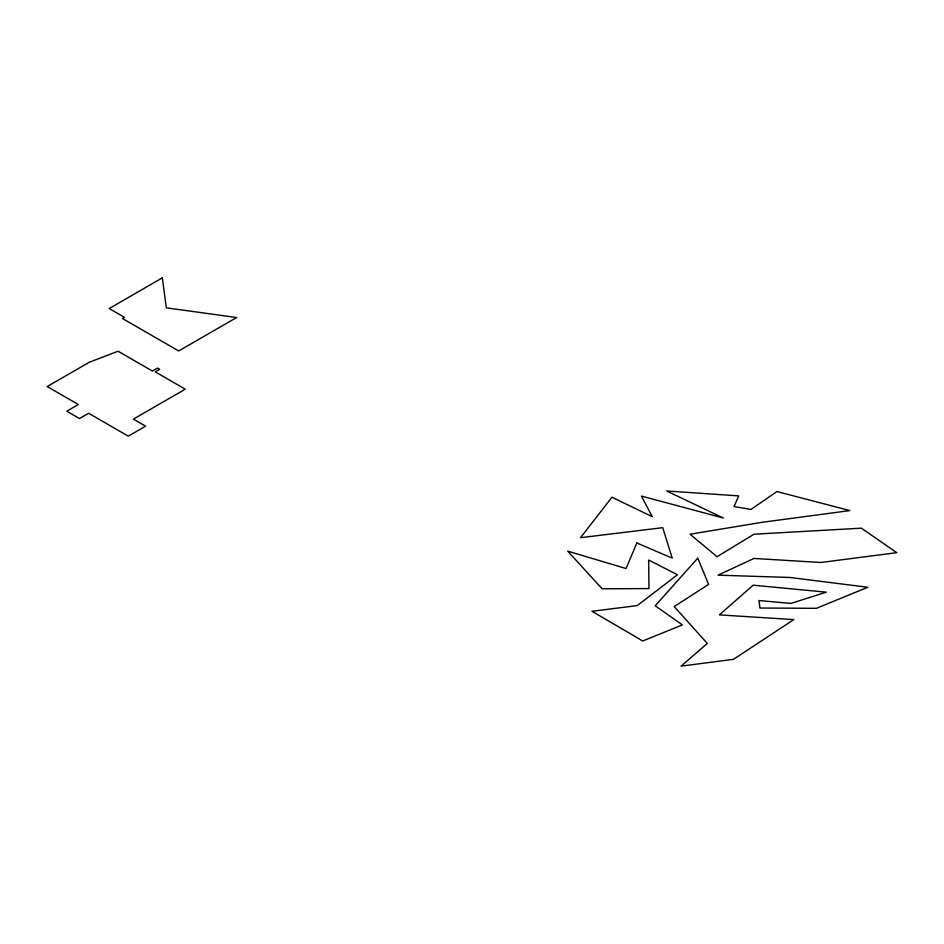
<?xml version="1.0" encoding="UTF-8"?>
<svg xmlns="http://www.w3.org/2000/svg" width="944" height="944" viewBox="0 0 944 944"><rect width="100%" height="100%" fill="white"/><g stroke="black" fill="none" stroke-linecap="round" stroke-linejoin="round"><path stroke-width="1.42" d="M636.858 542.989L626.037 568.536L567.722 551.131L602.119 588.773L648.976 588.584L648.646 560.016L677.473 574.778L637.176 605.611L591.971 611.275L642.746 640.976L682.394 624.904L655.195 605.8L697.793 558.128L708.602 584.419L674.205 606.555L707.292 643.442L681.084 666.134L733.5 659.325L793.786 619.606L719.422 614.874L753.159 585.174L826.224 592.171L790.93 603.417L758.976 600.537L759.967 608.03L816.407 608.314L867.831 587.274L789.939 577.468L718.03 575.167L753.985 558.447L820.891 562.482L896.8 552.677L861.341 528.168L753.985 534.221L717.027 556.712L690.064 534.221L761.466 522.398L849.86 510.586L776.947 491.553L750.987 509.43L734.007 506.55L738.751 495.895L666.665 490.974L723.352 518.02L641.436 496.084L652.257 516.698L611.948 497.217L580.501 537.702L662.735 527.672L672.234 558.128L636.858 542.989M162.333 277.866L109.209 308.535L124.502 317.361L122.496 318.517L178.711 350.967L236.637 317.526L166.333 307.838L162.333 277.866M89.22 362.284L47.2 386.544L78.34 404.516L66.764 411.206L79.485 418.546L88.63 413.26L128.313 436.163L145.6 426.181L133.399 419.136L185.284 389.176L155.264 371.853L159.654 369.316L157.495 368.077L152.373 371.027L118.047 351.215L89.22 362.284"/></g></svg>
